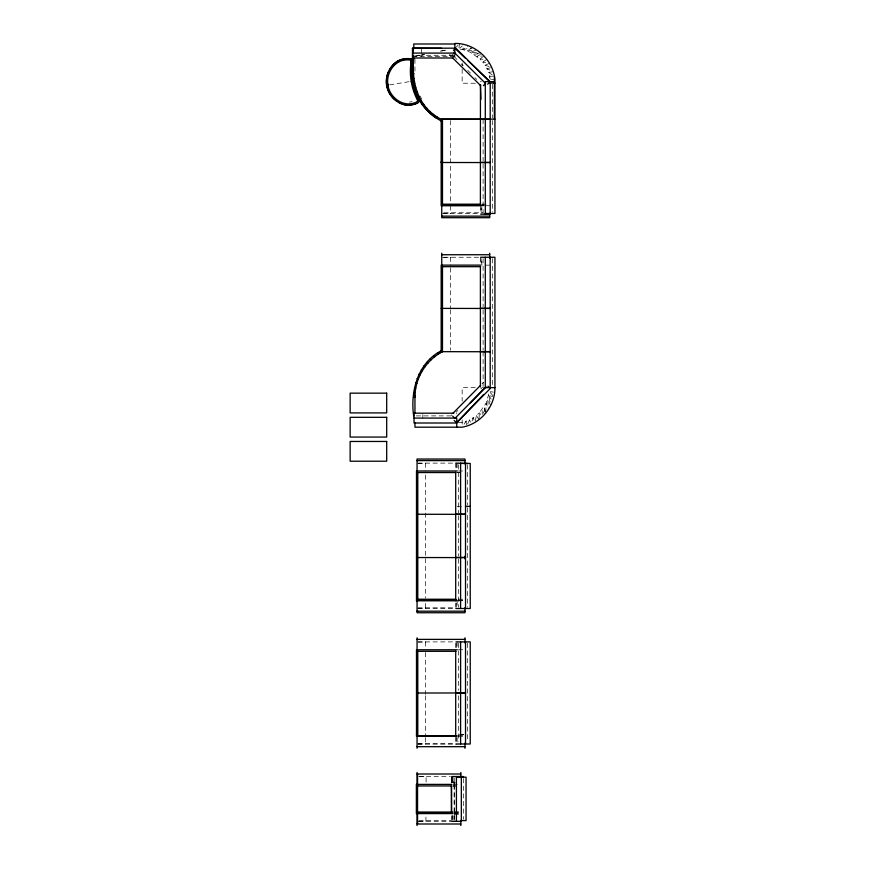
<?xml version="1.0" encoding="UTF-8"?>
<svg xmlns="http://www.w3.org/2000/svg" width="869" height="869" viewBox="0 0 869 869"><rect width="100%" height="100%" fill="white"/><g stroke="black" fill="none" stroke-linecap="round" stroke-linejoin="round"><path stroke-width="0.65" stroke-dasharray="4.34 3.26" d="M456.062 782.915L452.955 782.915M451.522 782.839L451.522 782.133L453.9 782.133L454.172 783.447L454.226 782.154M479.036 418.576L479.33 412.818L486.184 403.075L489.464 391.626L493.364 392.104M485.738 412.036L486.184 403.075L488.421 409.581M458.984 47.621L459.473 43.722M475.332 421.172L476.364 415.501L479.33 412.818L482.512 416.718M460.135 49.142L462.753 49.576L464.046 44.515M472.063 421.128L473.127 417.826L476.364 415.501L478.982 419.727M467.652 423.963L469.651 419.781L473.127 417.826L474.126 420.064M464.068 424.257L465.98 421.335L469.651 419.781L470.325 422.106M456.388 47.035L457.93 45.373M450.153 54.236L449.545 54.866L450.989 56.3M452.097 55.29L454.291 53.074M454.845 55.084L453.39 56.55L450.598 53.791M482.089 383.783L483.522 382.338M456.051 412.275L457.854 410.45M459.69 48.186L462.308 45.981M483.914 55.877L480.025 59.049L470.281 52.194L462.753 49.576L467.533 46.459M486.933 59.407L482.697 62.014L480.025 59.049L484.63 59.288M480.503 54.421L477.038 56.409L481.622 56.05M472.758 47.654L466.588 50.674L474.235 50.141M489.508 63.263L485.021 65.251L482.697 62.014L486.108 62.633M475.701 50.337L470.281 52.194L480.524 52.705L473.779 54.117L480.34 53.824M490.474 67.717L486.977 68.727L485.021 65.251L490.529 67.032M415.11 56.289L424.376 54.432M441.593 50.978L446.894 49.913M413.785 56.355L424.376 54.291M440.268 51.173L446.894 49.881M462.753 49.576L471.509 47.904M389.638 84.869L409.875 81.556M409.505 102.075L412.036 101.662M493.266 71.725L488.53 72.409L486.977 68.727L491.17 70.726M451.522 782.187L453.879 782.133L454.172 783.36M418.782 55.29L454.845 55.29M454.845 56.279L414.947 56.583M493.212 76.233L489.671 76.233L488.53 72.409L494.385 76.233M491.387 79.383L493.744 79.383M480.329 81.643L481.307 81.643M475.267 83.239L462.156 83.239L462.156 67.065M481.698 204.15L488.356 204.193M481.828 204.454L483.121 204.454M481.698 205.149L485.695 205.149M480.394 205.671L483.099 205.671M489.692 205.747L481.817 205.747L481.817 213.459M443.831 212.764L482.947 212.764M443.798 213.459L450.348 213.459M442.484 213.622L479.199 213.622M443.798 257.257L479.199 257.257M442.647 257.42L450.348 257.42M489.692 265.132L481.817 265.132L481.828 258.571M475.267 387.639L462.156 387.639L462.156 401.12M481.828 387.639L483.631 387.639M416.294 415.893L452.467 415.893M458.093 422.464L462.156 422.464L465.98 421.335L466.49 424.876M417.793 463.123L454.509 463.123M417.956 463.286L425.658 463.286M458.311 470.987L463.688 470.987M457.29 472.551L459.973 472.551M457.29 472.595L459.973 472.595M457.137 506.388L464.328 506.388M458.343 599.186L465.002 599.241M458.343 600.197L463.666 600.197M458.256 600.794L464.839 600.794M417.793 607.8L454.205 607.8M417.793 608.496L425.658 608.496M417.793 608.658L457.127 608.658M417.793 641.898L454.509 641.898M417.956 642.061L425.658 642.061M458.408 649.762L465.002 649.762M458.343 735.695L463.666 735.695M458.256 736.304L464.839 736.304M417.793 743.31L454.205 743.31M417.793 744.005L425.658 744.005M417.793 744.168L457.127 744.168M418.858 776.528L450.327 776.528M419.531 776.69L426.092 776.69L426.092 783.11M452.955 784.392L459.505 784.392M453.118 785.956L455.791 785.956M453.118 786L455.791 786M454.183 811.994L459.495 811.994M454.183 812.048L459.495 812.048M454.183 813.004L459.495 813.004M454.052 813.601L459.495 813.601M454.183 814.405L459.495 814.405M418.901 820.618L451.359 820.618M418.228 821.303L425.929 821.303L425.929 816.176M418.858 821.466L452.955 821.466M490.007 401.804L488.802 395.558L492.604 396.514M480.394 387.639L481.861 389.095M451.413 414.893L451.999 415.48M455.15 57.604L456.953 59.429M461.461 63.991L463.264 65.816M467.772 70.378L470.477 73.115M474.985 77.678L476.788 79.503M490.203 392.495L493.864 396.84M488.802 395.558L491.919 400.337M484.62 414.448L481.969 409.831L482.328 414.426M420.14 96.122L421.813 99.196M490.724 405.551L487.705 399.392L488.335 408.311M454.172 783.447L453.879 782.133L451.576 782.839L451.522 776.528M485.434 412.199L484.272 406.573L484.5 411.83M490.203 79.383L489.671 76.233L489.671 80.285M451.467 777.809L451.511 782.947M454.172 784.392L454.226 821.314L454.226 777.179M451.456 777.842L451.456 783.088M492.31 84.412L492.31 117.793M492.31 120.476L492.31 212.101M492.31 258.604L492.31 384.945M483.099 119.292L483.099 161.058M483.099 163.915L483.099 213.459M483.099 258.571L483.099 306.963M483.099 309.82L483.099 350.24M483.099 351.749L483.099 387.639M481.133 208.06L481.133 213.459M481.133 258.604L481.133 263.98M480.394 205.834L480.394 213.003M480.394 257.257L480.329 263.98M467.62 464.796L467.62 505.052M467.62 507.735L467.62 607.159M467.62 643.245L467.62 741.311M463.438 778.537L463.438 819.217M462.156 63.024L462.156 65.718M462.156 419.846L462.156 426.006M458.408 464.709L458.408 512.884M458.408 515.686L458.408 556.095M458.408 558.952L458.408 607.225M458.408 643.212L458.408 690.247M458.408 695.808L458.408 741.463M457.127 463.286L457.137 469.738M457.137 600.794L457.137 607.225M457.137 641.898L457.127 648.48M457.137 737.585L457.137 744.005M456.746 413.123L456.746 413.731M456.442 463.449L456.442 468.815M456.442 603.119L456.442 607.159M456.442 643.245L456.442 648.611M456.442 737.281L456.442 741.311M455.704 463.123L455.638 469.836M455.638 603.14L455.704 607.225M455.704 643.212L455.638 648.611M455.638 737.303L455.704 741.463M454.845 53.183L454.845 57.995M452.955 777.179L452.955 783.447M452.955 815.926L452.955 821.314M452.26 777.179L452.26 782.611M452.26 815.155L452.26 820.575M451.522 777.646L451.522 784.229M451.456 815.882L451.522 820.043M450.348 120.563L450.348 201.695M450.348 205.747L450.348 213.622M450.348 257.257L450.348 265.132M450.348 267.826L450.348 308.397M450.348 309.744L450.348 350.316M425.658 463.123L425.658 470.987M425.658 475.05L425.658 598.089M425.658 603.358L425.658 608.658M425.658 641.898L425.658 648.48M425.658 652.467L425.658 694.385M425.658 695.732L425.658 736.304M425.658 737.585L425.658 744.168M422.823 414.6L422.823 418.445M421.65 48.881L421.65 56.583M414.947 59.19L414.947 73.572M463.666 734.696L458.343 734.696L463.666 734.739"/><path stroke-width="1.3" d="M413.655 415.893C410.114 391.061 418.043 362.047 442.136 350.37M442.484 266.479L442.484 351.663C425.821 360.298 414.817 378.536 414.947 397.307L413.655 397.274M480.655 257.257L494.928 257.257L494.928 387.639C495.211 406.453 480.687 423.974 462.156 427.19L414.947 427.19L414.947 422.464M415.165 392.647L413.872 392.527L414.947 397.307L414.774 396.036M441.039 119.998L441.322 120.791L441.322 119.487L440.659 120.639M410.863 63.589L411.189 61.167M412.025 62.937L411.819 64.588A61.558 61.558 0 0 0 411.471 70.117M411.58 64.567L411.689 63.687M441.322 119.487L440.963 120.791C428.124 114.089 418.282 101.988 414.426 88.03A52.9 52.9 0 0 1 413.351 83.391L412.493 73.898L412.493 48.175L454.845 48.175M414.361 394.711L414.947 397.274L413.872 392.527L415.002 396.297M494.928 119.129L442.484 119.129L442.028 119.911L437.292 117.13L436.586 118.217A52.9 52.9 0 0 1 414.752 89.203M432.697 115.436L433.501 114.415C416.099 101.51 411.558 78.427 413.785 57.995M429.069 112.307L429.959 111.373M456.746 422.877L483.598 394.493M453.401 50.402L455.682 48.088L489.931 81.925L487.639 84.25M483.403 85.651L485.575 83.457L453.987 52.249M452.771 413.448L480.655 385.239M470.248 402.868L485.206 387.639L494.928 387.639M486.129 386.792L454.921 418.369L452.727 416.197M456.453 422.725L490.29 388.486L487.976 386.194M425.745 108.875L426.722 108.017M422.747 105.149L423.79 104.378M420.085 101.173L421.204 100.5M417.804 96.97L418.977 96.394M415.914 92.57L417.12 92.114M415.675 87.682L414.426 88.03L413.351 83.37L414.622 83.131M412.493 81.121L411.211 81.371L412.493 81.132M413.992 78.503L412.699 78.655L412.493 73.876L413.785 73.822L412.493 73.876M454.845 43.993L413.785 43.993L413.785 48.718M412.493 53.096L454.845 53.096M412.493 55.258L413.785 55.258M412.493 56.55L413.785 56.583M412.493 57.995L453.509 57.995M485.543 81.643L494.385 81.643M490.203 83.076L494.928 83.076M441.343 119.216L490.203 119.292M480.329 162.405L490.203 162.405M441.17 162.481L490.203 162.568M480.361 204.193L441.745 204.193L441.745 217.695L489.692 217.695L489.692 213.437M441.745 205.149L480.361 205.149M480.361 205.747L441.17 205.747L441.17 119.216M485.467 213.459L494.928 213.459L494.928 79.383C492.995 59.537 474.843 43.081 454.845 43.45L454.845 53.965M480.655 214.187L490.203 214.187L490.203 81.643M441.745 216.142L489.692 216.142M441.745 254.736L489.692 254.736M480.633 265.132L441.17 265.132L441.17 352.434L437.759 352.933L438.465 354.02M480.633 266.685L441.745 266.685L441.745 253.183M480.329 308.31L490.203 308.31M441.17 308.397L490.203 308.473M480.329 351.587L490.203 351.587M441.17 351.663L490.203 351.749M453.803 413.188L414.046 413.188L414.046 423.007L456.746 423.007M414.046 418.087L456.746 418.087M417.055 460.603L465.002 460.603M455.964 463.123L467.62 463.449M460.776 463.449L470.238 463.449L470.238 608.496L455.964 608.496M457.29 470.987L416.49 470.987L416.49 600.794L457.007 600.794M417.055 472.551L455.943 472.551M465.523 506.388L470.238 506.388M455.638 514.176L465.523 514.176M416.49 514.263L465.523 514.339M455.638 557.442L465.523 557.442M416.49 557.529L465.523 557.605M455.671 599.241L417.055 599.241L417.055 612.743L465.002 612.743L465.002 607.594M417.055 600.197L457.007 600.197M417.055 611.189L465.002 611.189M417.055 611.287L417.793 611.287M417.055 639.378L465.002 639.378M455.964 641.898L470.238 641.898L470.238 744.005L455.964 744.005M457.29 649.762L416.49 649.762L416.49 736.304L457.007 736.304M455.943 651.316L417.055 651.316L417.055 637.813M416.49 693.027L465.523 692.951M455.638 693.114L465.523 693.114M417.055 735.695L457.007 735.695M417.055 746.688L465.002 746.688M417.055 774.007L460.82 774.007M451.782 776.528L463.438 776.528L463.438 777.179M456.594 777.179L466.066 777.179L466.066 820.575L460.82 820.575M451.782 784.392L416.37 784.392L416.37 813.601L452.858 813.601M417.055 785.956L451.782 785.956M417.055 812.048L452.858 812.048M417.055 813.004L452.858 813.004M451.782 821.314L461.341 821.314L461.341 776.528M417.055 823.997L460.82 823.997M413.785 48.175L441.593 48.273M409.408 58.853L410.624 59.038A1.966 1.966 0 0 1 412.156 60.276M409.386 59.092L410.581 59.277A1.727 1.727 0 0 1 411.939 60.363M410.429 60.091L409.321 59.928A21.062 21.062 0 0 0 400.316 61.178L396.644 63.285A23.083 23.083 0 0 0 387.628 82.935L387.867 85.227L386.575 85.358L386.955 87.096L388.215 86.748L387.846 85.097L386.575 85.39A24.397 24.397 0 0 1 397.817 60.895L399.859 59.961A22.366 22.366 0 0 1 409.429 58.625L410.668 58.81A2.183 2.183 0 0 1 412.493 61.319L412.047 64.61A61.341 61.341 0 0 0 417.337 96.915L418.804 99.902A2.183 2.183 0 0 1 417.88 102.857L416.762 103.433A22.366 22.366 0 0 1 407.279 105.225L405.041 104.986A24.397 24.397 0 0 1 387.085 87.693L388.215 86.759L388.345 87.345A23.083 23.083 0 0 0 403.173 103.085L407.311 103.911A21.062 21.062 0 0 0 416.251 102.227L417.75 100.945L416.142 97.469A62.568 62.568 0 0 1 410.744 64.48L411.211 60.884L410.57 60.135M414.513 387.791L415.795 388.019M415.588 383.131L416.838 383.479M417.077 378.58L418.293 379.036M418.977 374.191L420.14 374.756M441.17 161.753L442.484 162.481M441.17 350.924L442.484 351.663M416.49 600.055L417.793 600.794M416.49 735.565L417.793 736.304M421.259 369.988L422.367 370.65M433.501 114.415L437.292 117.13M423.909 366.001L424.952 366.772M426.918 362.275L427.885 363.144M454.845 48.306L465.61 58.484M467.565 60.341L490.083 81.643M452.434 57.723L480.655 85.607M454.139 420.444L456.377 422.649M430.242 358.843L431.133 359.788M433.859 355.714L434.663 356.735M416.903 97.122L417.294 97.904M417.511 97.806L417.848 98.523M413.231 52.846L412.493 48.175L413.231 52.966M387.693 83.543L387.867 85.162M387.031 85.281L387.031 85.314A23.908 23.908 0 0 1 386.977 78.329M481.013 99.196L480.438 84.565L480.394 204.324M451.5 812.276L451.467 785.717L451.522 811.44M494.385 76.233L494.385 119.129M490.203 257.257L490.203 387.639M489.692 253.183L489.692 258.115M485.293 81.643L485.293 119.129M485.293 119.292L485.293 162.405M485.293 162.568L485.293 214.187M485.293 257.257L485.293 308.31M485.293 308.473L485.293 351.587M485.293 351.749L485.293 387.639M480.394 266.479L480.394 386.314M465.523 463.123L465.523 608.496M465.523 641.898L465.523 744.005M465.002 463.981L465.002 459.038L417.055 459.038L417.055 472.584M465.002 556.171L465.002 558.876M465.002 637.813L465.002 642.941M465.002 743.093L465.002 748.242M460.82 772.443L460.82 777.57M460.82 820.423L460.82 825.55M460.603 463.123L460.603 514.176M460.603 514.339L460.603 557.442M460.603 557.605L460.603 608.496M460.603 641.898L460.603 692.951M460.603 693.114L460.603 744.005M456.746 418.662L456.746 427.19M456.421 776.528L456.421 821.314M455.704 472.345L455.704 600.718M455.704 651.109L455.704 734.87M442.484 119.216L442.484 204.454M417.793 472.345L417.793 599.501M417.793 651.12L417.793 735M417.554 774.007L417.554 824.094M417.055 734.707L417.055 748.242M417.055 772.443L417.055 785.989M417.055 812.004L417.055 825.55M414.947 396.688L414.947 413.188M415.816 93.961A61.558 61.558 0 0 0 417.12 97.013L418.597 100A1.966 1.966 0 0 1 417.761 102.661M415.415 92.929A61.558 61.558 0 0 1 412.46 82.262M412.102 80.067A61.558 61.558 0 0 1 411.461 71.225M388.715 71.54A24.158 24.158 0 0 0 386.803 85.336L387.313 87.628A24.158 24.158 0 0 0 396.557 100.891M389.801 69.444A24.158 24.158 0 0 1 397.937 61.091M399.946 60.178A22.138 22.138 0 0 1 406.203 58.831M398.534 102.173A24.158 24.158 0 0 0 405.084 104.758L407.279 104.986A22.138 22.138 0 0 0 416.675 103.215M400.022 60.395A21.899 21.899 0 0 1 402.043 59.755M403.075 59.516A21.899 21.899 0 0 1 406.214 59.07M387.411 76.037A23.908 23.908 0 0 1 388.932 71.638M390.007 69.574A23.908 23.908 0 0 1 391.278 67.619M392.734 65.794A23.908 23.908 0 0 1 396.145 62.622M415.186 93.016A61.786 61.786 0 0 1 414.437 90.919M413.459 87.726A61.786 61.786 0 0 1 412.221 82.305M411.852 80.1A61.786 61.786 0 0 1 411.58 77.895M418.38 100.098A1.727 1.727 0 0 1 418.423 101.64M418.022 102.184A1.727 1.727 0 0 1 417.652 102.444M394.874 99.251A23.919 23.919 0 0 1 391.68 95.862M390.344 93.95A23.919 23.919 0 0 1 389.203 91.918M416.577 102.998A21.899 21.899 0 0 1 413.579 104.03M386.694 393.157L350.142 393.157L350.142 412.905L386.694 412.905L386.694 393.157M386.694 417.316L350.142 417.316L350.142 437.064L386.694 437.064L386.694 417.316M386.694 441.463L350.142 441.463L350.142 461.211L386.694 461.211L386.694 441.463"/></g></svg>
